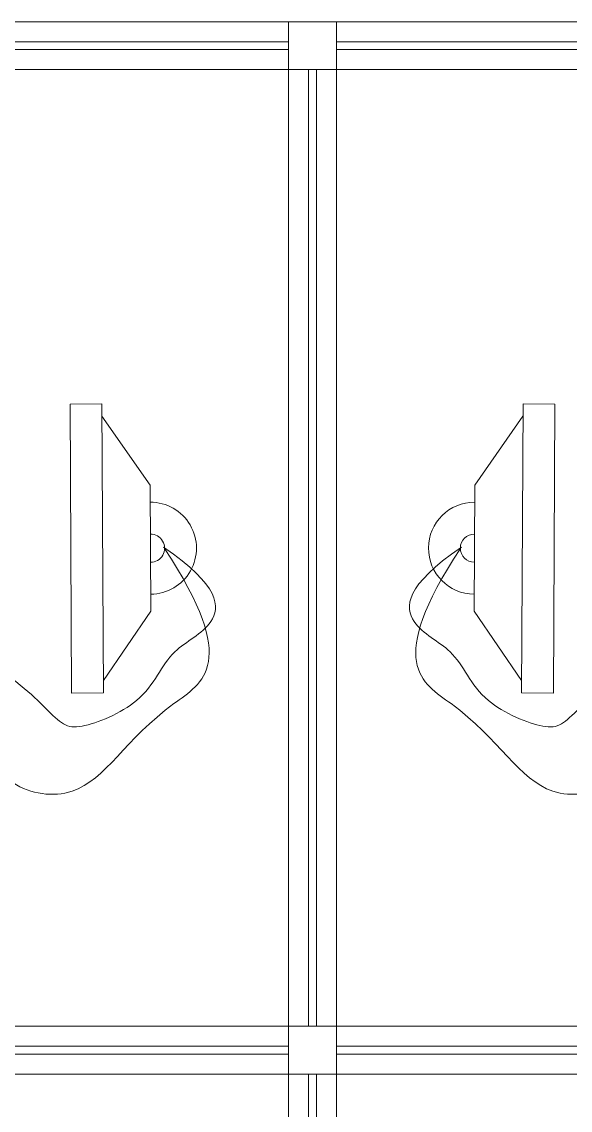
# Model space of a CAD drawing. Header units: inches. Extents: x 1 to 4333, y -575 to 1753.
# Drawn here: x 2691.4 to 2725.8, y 221.6 to 289.8 of the extents above; entities that cross this region are included whole.
import ezdxf

# ---------------------------------------------------------------- set-up
doc = ezdxf.new("R2010")
doc.units = ezdxf.units.IN
doc.header["$MEASUREMENT"] = 0
doc.layers.add('I-FURN-PNLS', color=30, linetype='Continuous', lineweight=9)

# ---------------------------------------------------------------- blocks, each defined once
blk = doc.blocks.new('Benching - 5_-0_ bench-V17-New Construction - Tel_Data_Elec Plan')
at = {"layer": 'I-FURN-PNLS'}
for p, q in [((61.5, 25.5), (61.5, 1.5)), ((62.75, 25.5), (62.75, 1.5)), ((63.25, 1.5), (63.25, 25.5)), ((64.5, 1.5), (64.5, 25.5)), ((61.5, 1.5), (1.5, 1.5)), ((61.5, 0.25), (61.5, 1.5)), ((61.5, 1.5), (62.75, 1.5)), ((62.75, 1.5), (61.5, 1.5)), ((61.5, 1.5), (61.5, 0.25)), ((62.75, 1.5), (63.25, 1.5)), ((63.25, 1.5), (64.5, 1.5)), ((64.5, 1.5), (63.25, 1.5)), ((64.5, 0.25), (64.5, 1.5)), ((61.5, 0.25), (1.5, 0.25)), ((61.5, -0.25), (61.5, 0.25)), ((1.5, -0.25), (61.5, -0.25)), ((61.5, -1.5), (61.5, -0.25)), ((61.5, -0.25), (61.5, -1.5)), ((64.5, -1.5), (64.5, -0.25)), ((1.5, -1.5), (61.5, -1.5)), ((61.5, -1.5), (62.75, -1.5)), ((63.25, -1.5), (64.5, -1.5))]:
    blk.add_line(p, q, dxfattribs=at)
blk = doc.blocks.new('Benching - 5_-0_ bench-V18-New Construction - Tel_Data_Elec Plan')
at = {"layer": 'I-FURN-PNLS'}
for p, q in [((61.5, 1.5), (1.5, 1.5)), ((61.5, 0.25), (61.5, 1.5)), ((62.75, 1.5), (61.5, 1.5)), ((61.5, 1.5), (61.5, 0.25)), ((64.5, 1.5), (63.25, 1.5)), ((64.5, 0.25), (64.5, 1.5)), ((61.5, 0.25), (1.5, 0.25)), ((61.5, -0.25), (61.5, 0.25)), ((1.5, -0.25), (61.5, -0.25)), ((61.5, -1.5), (61.5, -0.25)), ((61.5, -0.25), (61.5, -1.5)), ((64.5, -1.5), (64.5, -0.25)), ((1.5, -1.5), (61.5, -1.5)), ((62.75, -1.5), (61.5, -1.5)), ((61.5, -1.5), (61.5, -25.5)), ((61.5, -1.5), (62.75, -1.5)), ((63.25, -1.5), (62.75, -1.5)), ((62.75, -1.5), (62.75, -25.5)), ((63.25, -25.5), (63.25, -1.5)), ((64.5, -1.5), (63.25, -1.5)), ((63.25, -1.5), (64.5, -1.5)), ((64.5, -25.5), (64.5, -1.5))]:
    blk.add_line(p, q, dxfattribs=at)
blk = doc.blocks.new('Benching - 5_-0_ bench-V13-New Construction - Tel_Data_Elec Plan')
at = {"layer": 'I-FURN-PNLS'}
for p, q in [((-1.5, 25.5), (-1.5, 1.5)), ((-0.25, 25.5), (-0.25, 1.5)), ((0.25, 1.5), (0.25, 25.5)), ((1.5, 1.5), (1.5, 25.5)), ((61.5, 25.5), (61.5, 1.5)), ((62.75, 25.5), (62.75, 1.5)), ((63.25, 1.5), (63.25, 25.5)), ((64.5, 1.5), (64.5, 25.5)), ((40.522, 15.211), (22.396, 15.116)), ((22.396, 15.116), (22.406, 13.116)), ((40.532, 13.211), (40.522, 15.211)), ((22.406, 13.116), (40.532, 13.211)), ((23.18, 13.12), (27.542, 10.143)), ((35.428, 10.184), (39.759, 13.207)), ((27.542, 10.143), (35.428, 10.184)), ((-1.5, 1.5), (-0.25, 1.5)), ((-0.25, 1.5), (-1.5, 1.5)), ((-1.5, 1.5), (-1.5, 0.25)), ((-0.25, 1.5), (0.25, 1.5)), ((0.25, 1.5), (1.5, 1.5)), ((1.5, 1.5), (0.25, 1.5)), ((61.5, 1.5), (1.5, 1.5)), ((1.5, 1.5), (1.5, 0.25)), ((1.5, 0.25), (1.5, 1.5)), ((61.5, 0.25), (61.5, 1.5)), ((61.5, 1.5), (62.75, 1.5)), ((62.75, 1.5), (61.5, 1.5)), ((61.5, 1.5), (61.5, 0.25)), ((62.75, 1.5), (63.25, 1.5)), ((63.25, 1.5), (64.5, 1.5)), ((64.5, 1.5), (63.25, 1.5)), ((64.5, -1.5), (64.5, 1.5)), ((61.5, 0.25), (1.5, 0.25)), ((1.5, 0.25), (1.5, -0.25)), ((61.5, -0.25), (61.5, 0.25)), ((-1.5, -0.25), (-1.5, -1.5)), ((1.5, -0.25), (61.5, -0.25)), ((1.5, -0.25), (1.5, -1.5)), ((1.5, -1.5), (1.5, -0.25)), ((61.5, -1.5), (61.5, -0.25)), ((61.5, -0.25), (61.5, -1.5)), ((-1.5, -1.5), (-0.25, -1.5)), ((0.25, -1.5), (1.5, -1.5)), ((1.5, -1.5), (61.5, -1.5)), ((61.5, -1.5), (62.75, -1.5)), ((63.25, -1.5), (64.5, -1.5))]:
    blk.add_line(p, q, dxfattribs=at)
for radius in [2.885, 0.885]:
    blk.add_arc((31.485, 10.164), radius, 180.29979, 0.29979, dxfattribs=at)
for points, knots in [([(31.461, 9.279), (24.214, 4.503), (21.056, 10.978), (15.491, 13.684), (16.357, 19.807), (21.521, 21.682), (14.874, 24.965), (17.162, 26.308), (18.158, 26.817)], [0, 0, 0, 0, 4.203758, 11.310205, 15.301003, 21.109862, 25.639067, 29.008441, 29.008441, 29.008441, 29.008441]), ([(24.884, 21.282), (23.378, 18.674), (20.766, 16.061), (19.807, 15.103), (21.941, 10.114), (25.075, 9.274), (26.568, 5.783), (29.122, 5.783), (31.55, 9.342)], [0, 0, 0, 0, 0.22393, 0.514942, 0.793465, 1.139785, 1.406318, 1.702385, 1.702385, 1.702385, 1.702385]), ([(24.884, 21.282), (23.378, 18.674), (20.766, 16.061), (19.807, 15.103), (21.941, 10.114), (25.075, 9.274), (26.568, 5.783), (29.122, 5.783), (31.55, 9.342)], [0, 0, 0, 0, 0.22393, 0.514942, 0.793465, 1.139785, 1.406318, 1.702385, 1.702385, 1.702385, 1.702385])]:
    blk.add_open_spline(points, degree=3, knots=knots, dxfattribs=at)
blk = doc.blocks.new('Benching - 5_-0_ bench-V19-New Construction - Tel_Data_Elec Plan')
at = {"layer": 'I-FURN-PNLS'}
for p, q in [((-0.25, 1.5), (-1.5, 1.5)), ((-1.5, 1.5), (-1.5, 0.25)), ((1.5, 1.5), (0.25, 1.5)), ((61.5, 1.5), (1.5, 1.5)), ((1.5, 1.5), (1.5, 0.25)), ((1.5, 0.25), (1.5, 1.5)), ((61.5, 0.25), (61.5, 1.5)), ((62.75, 1.5), (61.5, 1.5)), ((61.5, 1.5), (61.5, 0.25)), ((64.5, 1.5), (63.25, 1.5)), ((64.5, -1.5), (64.5, 1.5)), ((61.5, 0.25), (1.5, 0.25)), ((1.5, 0.25), (1.5, -0.25)), ((61.5, -0.25), (61.5, 0.25)), ((-1.5, -0.25), (-1.5, -1.5)), ((1.5, -0.25), (61.5, -0.25)), ((1.5, -0.25), (1.5, -1.5)), ((1.5, -1.5), (1.5, -0.25)), ((61.5, -1.5), (61.5, -0.25)), ((61.5, -0.25), (61.5, -1.5)), ((-0.25, -1.5), (-1.5, -1.5)), ((-1.5, -1.5), (-1.5, -25.5)), ((-1.5, -1.5), (-0.25, -1.5)), ((0.25, -1.5), (-0.25, -1.5)), ((-0.25, -1.5), (-0.25, -25.5)), ((0.25, -25.5), (0.25, -1.5)), ((1.5, -1.5), (0.25, -1.5)), ((0.25, -1.5), (1.5, -1.5)), ((1.5, -25.5), (1.5, -1.5)), ((1.5, -1.5), (61.5, -1.5)), ((62.75, -1.5), (61.5, -1.5)), ((61.5, -1.5), (61.5, -25.5)), ((61.5, -1.5), (62.75, -1.5)), ((63.25, -1.5), (62.75, -1.5)), ((62.75, -1.5), (62.75, -25.5)), ((63.25, -25.5), (63.25, -1.5)), ((64.5, -1.5), (63.25, -1.5)), ((63.25, -1.5), (64.5, -1.5)), ((64.5, -25.5), (64.5, -1.5)), ((23.18, -13.12), (27.542, -10.143)), ((27.542, -10.143), (35.428, -10.184)), ((35.428, -10.184), (39.759, -13.207)), ((22.396, -15.116), (22.406, -13.116)), ((22.406, -13.116), (40.532, -13.211)), ((40.532, -13.211), (40.522, -15.211)), ((40.522, -15.211), (22.396, -15.116))]:
    blk.add_line(p, q, dxfattribs=at)
for radius in [2.885, 0.885]:
    blk.add_arc((31.485, -10.164), radius, 359.70021, 179.70021, dxfattribs=at)
for points, knots in [([(31.461, -9.279), (24.214, -4.503), (21.056, -10.978), (15.491, -13.684), (16.357, -19.807), (21.521, -21.682), (14.874, -24.965), (17.162, -26.308), (18.158, -26.817)], [0, 0, 0, 0, 4.203758, 11.310205, 15.301003, 21.109862, 25.639067, 29.008441, 29.008441, 29.008441, 29.008441]), ([(24.884, -21.282), (23.378, -18.674), (20.766, -16.061), (19.807, -15.103), (21.941, -10.114), (25.075, -9.274), (26.568, -5.783), (29.122, -5.783), (31.55, -9.342)], [0, 0, 0, 0, 0.22393, 0.514942, 0.793465, 1.139785, 1.406318, 1.702385, 1.702385, 1.702385, 1.702385]), ([(24.884, -21.282), (23.378, -18.674), (20.766, -16.061), (19.807, -15.103), (21.941, -10.114), (25.075, -9.274), (26.568, -5.783), (29.122, -5.783), (31.55, -9.342)], [0, 0, 0, 0, 0.22393, 0.514942, 0.793465, 1.139785, 1.406318, 1.702385, 1.702385, 1.702385, 1.702385])]:
    blk.add_open_spline(points, degree=3, knots=knots, dxfattribs=at)

msp = doc.modelspace()

# ---------------------------------------------------------------- block references
at = {"layer": 'I-FURN-PNLS', "rotation": 89.99999999999993}
for name, p in [('Benching - 5_-0_ bench-V13-New Construction - Tel_Data_Elec Plan', (2709.636, 225.319)), ('Benching - 5_-0_ bench-V19-New Construction - Tel_Data_Elec Plan', (2709.636, 225.319)), ('Benching - 5_-0_ bench-V17-New Construction - Tel_Data_Elec Plan', (2709.636, 162.319)), ('Benching - 5_-0_ bench-V18-New Construction - Tel_Data_Elec Plan', (2709.636, 162.319))]:
    msp.add_blockref(name, p, dxfattribs=at)

doc.saveas('drawing.dxf')
